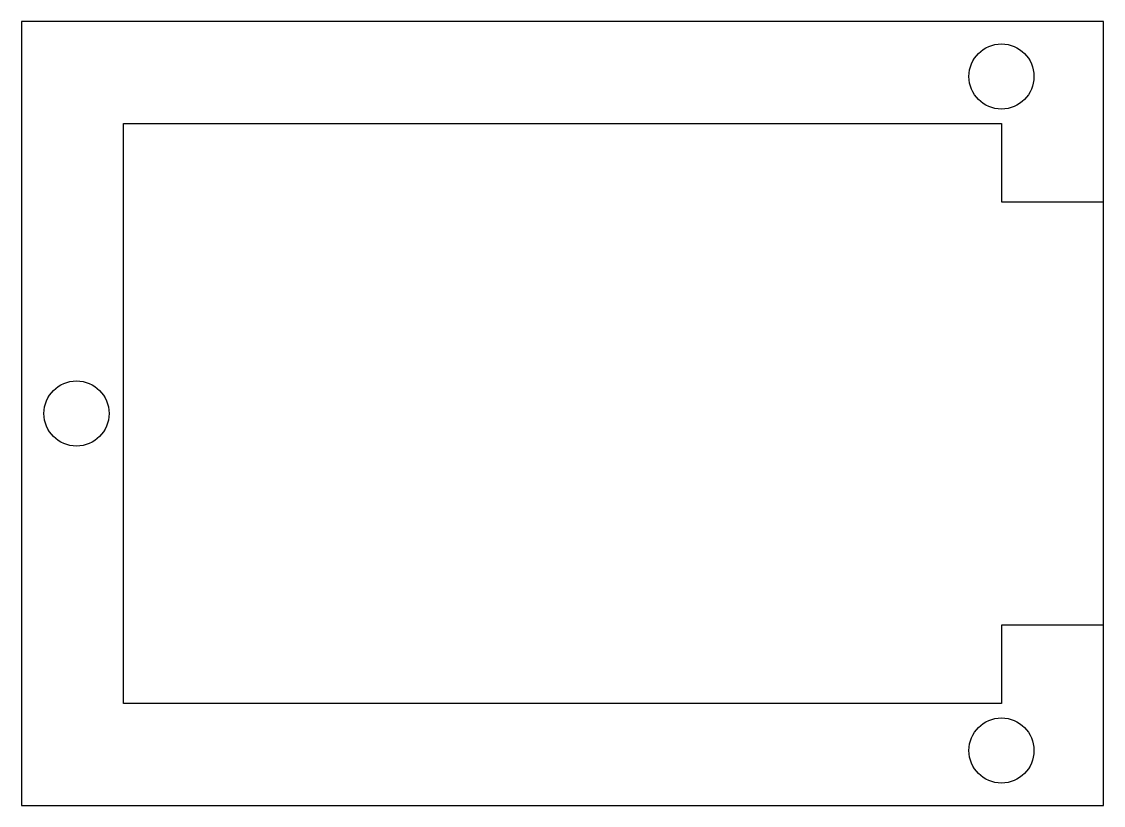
# Model space of a CAD drawing. Header units: millimetres. Extents: x -69 to 69, y -50 to 50.
import ezdxf

# ---------------------------------------------------------------- set-up
doc = ezdxf.new("R2010")
doc.units = ezdxf.units.MM
doc.header["$MEASUREMENT"] = 0
doc.layers.add('2D holes', color=18, linetype='Continuous', true_color=0x000000)

msp = doc.modelspace()

# ---------------------------------------------------------------- linework, layer by layer
at = {"layer": '2D holes'}
msp.add_lwpolyline([(-69, 50), (-69, -50), (69, -50), (69, 50)], close=True, dxfattribs=at)
for points in [[(56, -27), (56, -37), (-56, -37), (-56, 37)], [(-56, 37), (56, 37), (56, 27)], [(56, 27), (69, 27)], [(69, -27), (56, -27)]]:
    msp.add_lwpolyline(points, dxfattribs=at)
for centre in [(56, 43), (-62, 0), (56, -43)]:
    msp.add_circle(centre, 4.15, dxfattribs=at)

doc.saveas('drawing.dxf')
